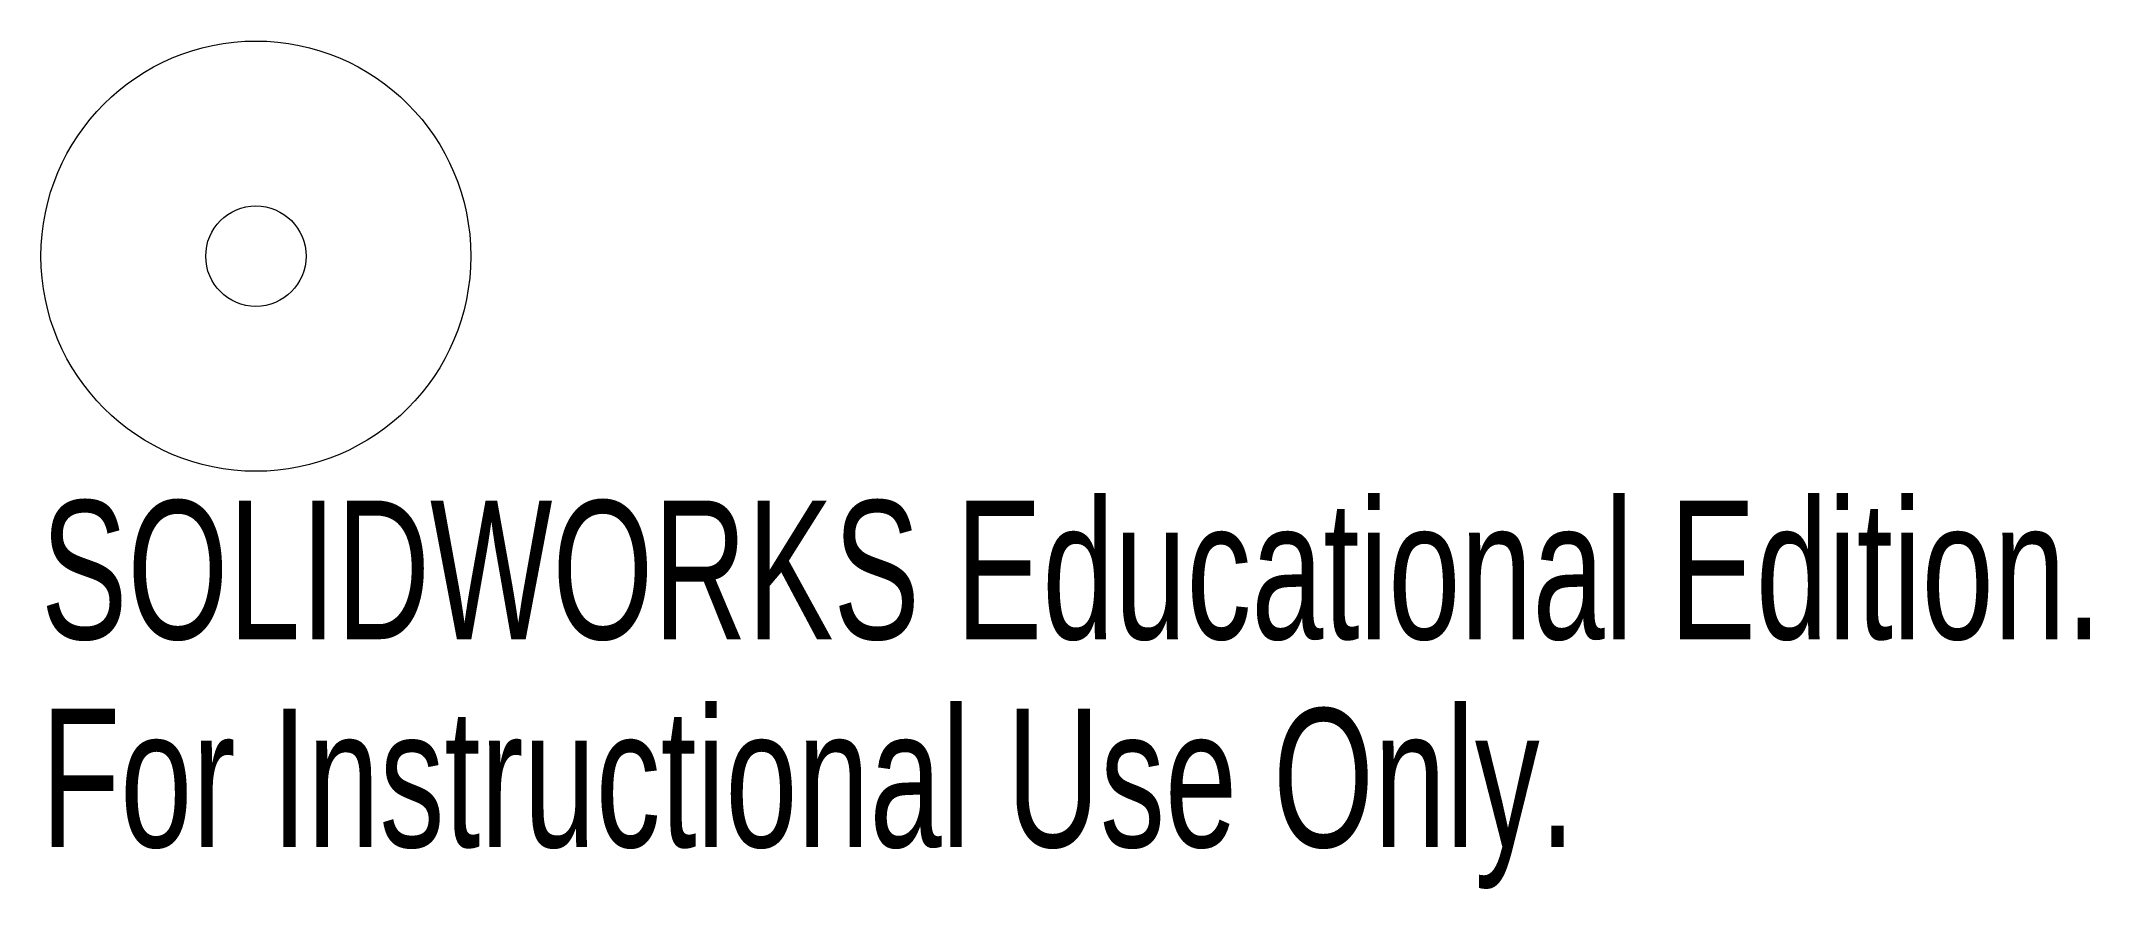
# Model space of a CAD drawing. Header units: millimetres. Extents: x -7.5 to 64, y -22.1 to 7.5.
import ezdxf

# ---------------------------------------------------------------- set-up
doc = ezdxf.new("R2010")
doc.units = ezdxf.units.MM
doc.styles.add('SLDTEXTSTYLE0', font='TXT', dxfattribs={"width": 0.7})

msp = doc.modelspace()

# ---------------------------------------------------------------- linework, layer by layer
at = {"color": 7, "linetype": 'Continuous', "lineweight": 15}
msp.add_circle((0, 0), 7.5, dxfattribs=at)
at = {"color": 1, "linetype": 'Continuous', "lineweight": 15}
msp.add_circle((0, 0), 1.75, dxfattribs=at)

# ---------------------------------------------------------------- texts
at = {"color": 7, "linetype": 'Continuous', "char_height": 4.83362, "attachment_point": 1, "style": 'SLDTEXTSTYLE0'}
for s, insert in [('SOLIDWORKS Educational Edition.', (-7.5, -8.52)), ('For Instructional Use Only.', (-7.5, -15.77))]:
    msp.add_mtext(s, dxfattribs=dict(at, insert=insert))

doc.saveas('drawing.dxf')
